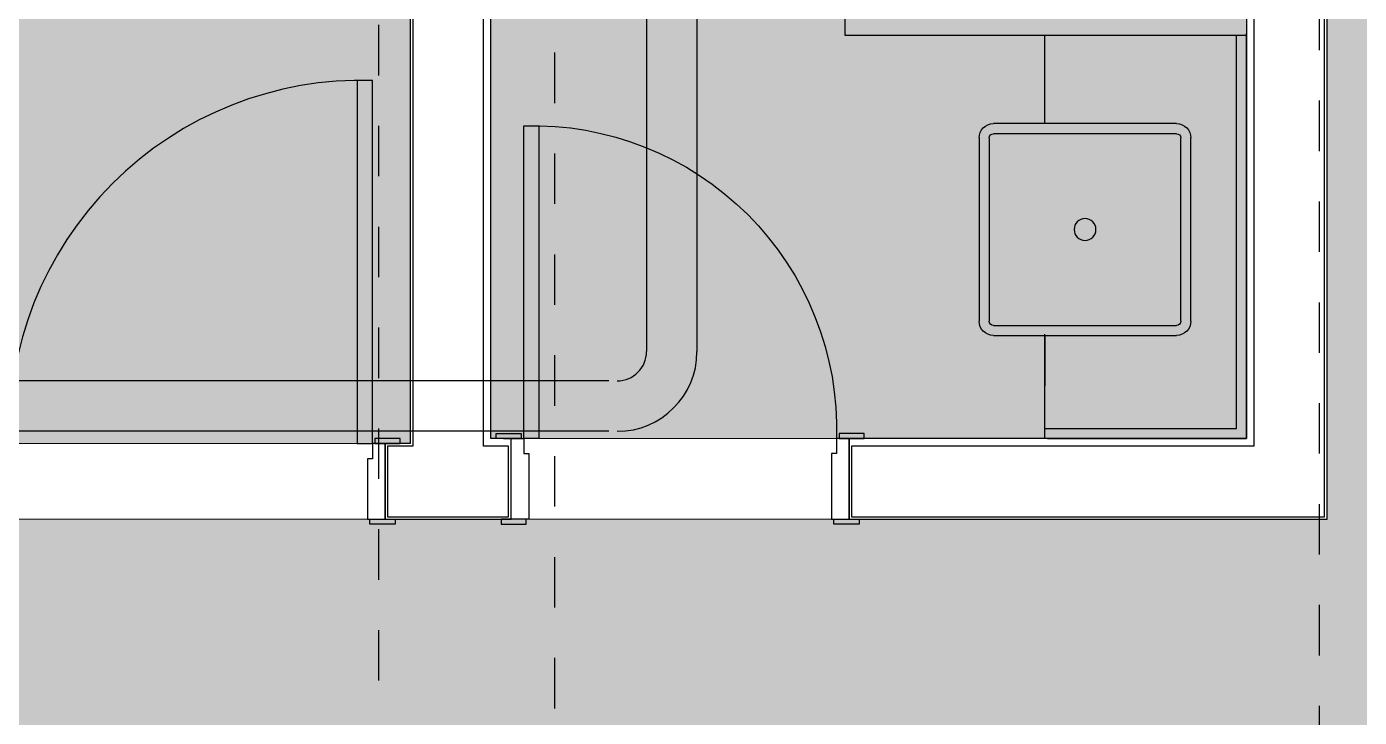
# Model space of a CAD drawing. Header units: metres. Extents: x -154 to 570, y -18 to 184.
# Drawn here: x -18.107 to -15.465, y 0.482 to 1.852 of the extents above; entities that cross this region are included whole.
import ezdxf
from ezdxf.xclip import XClip

# ---------------------------------------------------------------- set-up
doc = ezdxf.new("R2010")
doc.units = ezdxf.units.M
doc.header["$XCLIPFRAME"] = 0
doc.linetypes.add('PUC TORRE B$0$DASHEDX2', pattern=[1.5, 1, -0.5])
doc.linetypes.add('PUC$0$DASHEDX2', pattern=[1.5, 1, -0.5])
for name, color, linetype in [('ARQ-AUX', 7, 'Continuous'), ('PUC TORRE B$0$1', 232, 'PUC TORRE B$0$DASHEDX2'), ('PUC$0$ARQ-ALV ACAB', 4, 'Continuous'), ('PUC$0$ARQ-ALV OSSO', 5, 'Continuous'), ('PUC$0$ARQ-AUX', 7, 'Continuous'), ('PUC$0$ARQ-AUX1', 1, 'Continuous'), ('PUC$0$ARQ-CAX @ 1', 1, 'Continuous'), ('PUC$0$ARQ-ENCH', 1, 'Continuous'), ('PUC$0$ARQ-HID', 7, 'Continuous'), ('PUC$0$ARQ-MOB', 7, 'Continuous'), ('PUC$0$ARQ-PRJ', 7, 'PUC$0$DASHEDX2')]:
    doc.layers.add(name, color=color, linetype=linetype)
doc.layers.add('PUC$0$ARQ-FORRO', color=9, linetype='Continuous', lineweight=5)

# ---------------------------------------------------------------- blocks, each defined once
blk = doc.blocks.new('PUC$0$ARQ-HID-CUBA Q')
for points in [[(-0.1816, 0), (0.1816, 0)], [(-0.1816, -0.11), (0.1816, -0.11)], [(-0.1816, -0.13), (0.1816, -0.13)], [(-0.21, -0.5016), (-0.21, -0.1384)], [(-0.19, -0.5016), (-0.19, -0.1384)], [(0.19, -0.1384), (0.19, -0.5016)], [(0.21, -0.1384), (0.21, -0.5016)], [(-0.21, -0.4), (-0.31, -0.4)], [(0.21, -0.4), (0.31, -0.4)], [(0.1816, -0.51), (-0.1816, -0.51)], [(0.1816, -0.53), (-0.1816, -0.53)], [(0.1816, -0.53), (-0.1816, -0.53)]]:
    blk.add_lwpolyline(points)
blk.add_circle((0, -0.32), 0.0216)
for centre, radius, start, end in [((-0.1816, -0.1384), 0.0284, 90, 180), ((-0.1816, -0.1384), 0.0084, 90, 180), ((0.1816, -0.1384), 0.0284, 0, 90), ((0.1816, -0.1384), 0.0084, 0, 90), ((-0.1816, -0.5016), 0.0284, 180, 270), ((-0.1816, -0.5016), 0.0084, 180, 270), ((0.1816, -0.5016), 0.0284, 270, 0), ((0.1816, -0.5016), 0.0084, 270, 0)]:
    blk.add_arc(centre, radius, start, end)
blk = doc.blocks.new('*U1683')
for points in [[(0, 0), (0, 0.72), (-0.03, 0.72), (-0.03, 0)], [(-0.775, 0.01), (-0.725, 0.01), (-0.725, 0), (-0.775, 0)], [(0.055, 0.01), (0.005, 0.01), (0.005, 0), (0.055, 0)], [(-0.765, -0.16), (-0.715, -0.16), (-0.715, -0.15), (-0.765, -0.15)], [(0.045, -0.16), (-0.005, -0.16), (-0.005, -0.15), (0.045, -0.15)]]:
    blk.add_lwpolyline(points, close=True)
for points in [[(-0.76, 0), (-0.72, 0), (-0.72, -0.03), (-0.71, -0.03), (-0.71, -0.15), (-0.745, -0.15), (-0.745, 0)], [(0.04, 0), (0, 0), (0, -0.03), (-0.01, -0.03), (-0.01, -0.15), (0.025, -0.15), (0.025, 0)]]:
    blk.add_lwpolyline(points)
at = {"layer": 'PUC$0$ARQ-PRJ'}
blk.add_arc((-0.0208, 0.0208), 0.6995, 88.2986, 181.7014, dxfattribs=at)
blk = doc.blocks.new('*U1649')
for points in [[(0, 0), (0, 0.62), (-0.03, 0.62), (-0.03, 0)], [(-0.675, 0.01), (-0.625, 0.01), (-0.625, 0), (-0.675, 0)], [(0.055, 0.01), (0.005, 0.01), (0.005, 0), (0.055, 0)], [(-0.665, -0.17), (-0.615, -0.17), (-0.615, -0.16), (-0.665, -0.16)], [(0.045, -0.17), (-0.005, -0.17), (-0.005, -0.16), (0.045, -0.16)]]:
    blk.add_lwpolyline(points, close=True)
for points in [[(-0.66, 0), (-0.62, 0), (-0.62, -0.03), (-0.61, -0.03), (-0.61, -0.16), (-0.645, -0.16), (-0.645, 0)], [(0.04, 0), (0, 0), (0, -0.03), (-0.01, -0.03), (-0.01, -0.16), (0.025, -0.16), (0.025, 0)]]:
    blk.add_lwpolyline(points)
at = {"layer": 'PUC$0$ARQ-PRJ'}
blk.add_arc((-0.0179, 0.0179), 0.6024, 88.2986, 181.7014, dxfattribs=at)
blk = doc.blocks.new('PUC$0$pl apto tipo 1 puc')
at = {"layer": 'PUC$0$ARQ-FORRO'}
h = blk.add_hatch(color=256, dxfattribs=at)
h.dxf.hatch_style = 1
h.paths.add_polyline_path([(-32.5299, -1.035), (-31.0321, -1.035), (-31.0321, -2.69), (-31.8283, -2.69), (-31.8283, -3.115), (-32.5298, -3.115)])
at = {"layer": 'PUC$0$ARQ-ALV ACAB'}
for points in [[(-32.6898, -3.125), (-32.6898, -1.025), (-32.7399, -1.025), (-32.7399, -0.875), (-32.5399, -0.875)], [(-32.5299, -1.035), (-32.5298, -3.115)]]:
    blk.add_lwpolyline(points, dxfattribs=at)
at = {"layer": 'PUC$0$ARQ-ALV ACAB', "elevation": 0}
for points in [[(-32.5399, -0.875), (-32.4898, -0.875), (-32.4898, -1.035), (-32.5299, -1.035)], [(-31.0321, -2.69), (-31.0321, -1.035), (-31.8198, -1.035), (-31.8198, -0.875), (-30.872, -0.875), (-30.8721, -2.7)]]:
    blk.add_lwpolyline(points, dxfattribs=at)
at = {"layer": 'PUC$0$ARQ-ALV OSSO'}
for points in [[(-32.6848, -3.13), (-32.6848, -1.02), (-32.7349, -1.02), (-32.7349, -0.88), (-32.5449, -0.88)], [(-32.5449, -1.02), (-32.5448, -3.13)]]:
    blk.add_lwpolyline(points, dxfattribs=at)
at = {"layer": 'PUC$0$ARQ-ALV OSSO', "elevation": 0}
for points in [[(-32.5449, -0.88), (-32.4948, -0.88), (-32.4948, -1.02), (-32.5449, -1.02)], [(-31.0171, -2.705), (-31.0171, -1.02), (-31.8148, -1.02), (-31.8148, -0.88), (-30.877, -0.88), (-30.8771, -2.705)]]:
    blk.add_lwpolyline(points, dxfattribs=at)
at = {"layer": 'PUC$0$ARQ-AUX', "elevation": 0}
for points in [[(-31.4321, -1.055), (-31.0521, -1.055), (-31.0521, -1.835)], [(-31.4266, -1.035), (-31.0321, -1.035), (-31.0321, -1.8381)]]:
    blk.add_lwpolyline(points, dxfattribs=at)
at = {"layer": 'PUC$0$ARQ-AUX1'}
blk.add_lwpolyline([(-31.8283, -2.69), (-31.8283, -1.835), (-31.0321, -1.835)], dxfattribs=at)
at = {"layer": 'PUC$0$ARQ-FORRO'}
blk.add_lwpolyline([(-32.5299, -1.035), (-31.0321, -1.035), (-31.0321, -2.69), (-31.8283, -2.69), (-31.8283, -3.115), (-32.5298, -3.115)], close=True, dxfattribs=at)
at = {"layer": 'PUC$0$ARQ-HID', "elevation": 0}
for points in [[(-31.4321, -1.035), (-31.4321, -1.2394)], [(-31.4321, -1.6594), (-31.4321, -1.835), (-31.0321, -1.835), (-31.0321, -1.035), (-31.4321, -1.035), (-31.4321, -1.2419)]]:
    blk.add_lwpolyline(points, dxfattribs=at)
at = {"layer": 'PUC$0$ARQ-CAX @ 1', "xscale": -1, "rotation": 180}
blk.add_blockref('*U1683', (-32.7649, -1.025, 0), dxfattribs=at)
at = {"layer": 'PUC$0$ARQ-CAX @ 1', "rotation": 180}
blk.add_blockref('*U1649', (-32.4648, -1.035, 0), dxfattribs=at)
at = {"layer": 'PUC$0$ARQ-HID', "rotation": 270}
blk.add_blockref('PUC$0$ARQ-HID-CUBA Q', (-31.0321, -1.4494, 0), dxfattribs=at)
blk = doc.blocks.new('PUC$0$ARQ_LAY_CAD_RED')
at = {"layer": 'PUC$0$ARQ-MOB'}
for p, q in [((-0.0123, 0.3527), (-0.0104, 0.2975)), ((0, -0.353), (0.0019, -0.2977))]:
    blk.add_line(p, q, dxfattribs=at)
blk.add_circle((0, 0), 0.2977, dxfattribs=at)
blk.add_arc((0, 0), 0.353, 91.9974, 270.5825, dxfattribs=at)
blk = doc.blocks.new('PUC$0$layout puc 1')
at = {"layer": 'PUC$0$ARQ-MOB', "color": 7, "xscale": -0.9999999999999998, "rotation": 146.3099324740217}
blk.add_blockref('PUC$0$ARQ_LAY_CAD_RED', (5.9192, -2.7675), dxfattribs=at)
blk = doc.blocks.new('PUC$0$pl forro 1')
at = {"layer": 'PUC$0$ARQ-FORRO'}
h = blk.add_hatch(color=256, dxfattribs=at)
h.dxf.hatch_style = 1
h.paths.add_polyline_path([(5.5499, 2.6849), (5.5499, 1.8249), (5.4961, 1.8249), (5.4961, 0), (2.7283, -0.0001), (2.7283, -0.9006), (5.4961, -0.9007), (5.4961, -2.1008), (8.6061, -2.1008), (8.6061, -0.1978), (8.7561, -0.1978), (8.7561, -1.1651), (10.5799, -1.1651), (10.5799, 1.4299), (9.6886, 1.4299), (9.6886, 2.6849)])
h = blk.add_hatch(color=256, dxfattribs=at)
h.dxf.hatch_style = 1
h.paths.add_polyline_path([(-0.1602, 0.15), (-0.1601, 1.6503), (0, 1.6495), (0, 2.25), (3.6783, 2.25), (3.6784, 0.15)])
blk.add_lwpolyline([(5.5499, 2.6849), (5.5499, 1.8249), (5.4961, 1.8249), (5.4961, 0), (2.7283, -0.0001), (2.7283, -0.9006), (5.4961, -0.9007), (5.4961, -2.1008), (8.6061, -2.1008), (8.6061, -0.1978), (8.7561, -0.1978), (8.7561, -1.1651), (10.5799, -1.1651), (10.5799, 1.4299), (9.6886, 1.4299), (9.6886, 2.6849)], close=True, dxfattribs=at)
at = {"layer": 'PUC$0$ARQ-FORRO', "elevation": 0}
blk.add_lwpolyline([(-0.1602, 0.15), (-0.1601, 1.6503), (0, 1.6495), (0, 2.25), (3.6783, 2.25), (3.6784, 0.15)], close=True, dxfattribs=at)
blk = doc.blocks.new('PUC$0$A$Cf3fdf5a0')
at = {"layer": 'PUC$0$ARQ-PRJ', "ltscale": 50}
for p, q in [((4.3069, 1.8799, 0), (4.3069, 0.1823, 0)), ((4.4069, 1.8804, 0), (4.4069, 0.1823, 0)), ((4.2322, 0.1243, 0), (-0.1852, 0.1243, 0)), ((4.2322, 0.0243, 0), (-0.1852, 0.0243, 0))]:
    blk.add_line(p, q, dxfattribs=at)
for radius in [0.058, 0.158]:
    blk.add_arc((4.2489, 0.1823, 0), radius, 270, 360, dxfattribs=at)
blk = doc.blocks.new('PUC')
at = {"layer": 'PUC$0$ARQ-ALV OSSO', "xscale": -1, "rotation": 180}
blk.add_blockref('PUC$0$pl apto tipo 1 puc', (15.3432, 0), dxfattribs=at)
at = {"layer": 'PUC$0$ARQ-ENCH'}
blk.add_blockref('PUC$0$A$Cf3fdf5a0', (-21.1851, 1.025), dxfattribs=at)
at = {"layer": 'PUC$0$ARQ-FORRO'}
blk.add_blockref('PUC$0$pl forro 1', (-21.0249, 0.8751, 0), dxfattribs=at)
at = {"layer": 'PUC$0$ARQ-MOB', "color": 6}
blk.add_blockref('PUC$0$layout puc 1', (-21.025, 3.125, 0), dxfattribs=at)
blk = doc.blocks.new('PUC TORRE B$0$est-lo-07-6sb-r00')
at = {"layer": 'PUC TORRE B$0$1'}
for points in [[(-1740.97815, 285.500177), (-1740.97815, -229.999844)], [(-1705.97815, -229.999844), (-1705.97815, 285.500177)], [(-1554.496581, 270.500177), (-1554.496581, -115.575305)]]:
    blk.add_lwpolyline(points, dxfattribs=at)
blk = doc.blocks.new('PUC TORRE B')
at = {"linetype": 'Continuous', "xscale": 0.01, "yscale": 0.01, "zscale": 0.01}
blk.add_blockref('PUC TORRE B$0$est-lo-07-6sb-r00', (0, 0), dxfattribs=at)
blk.add_blockref('PUC', (0, 0))

msp = doc.modelspace()

# ---------------------------------------------------------------- block references
at = {"layer": 'ARQ-AUX'}
ref = msp.add_blockref('PUC TORRE B', (0, 0), dxfattribs=at)
XClip(ref).set_block_clipping_path([(-22.1257387469, -3.8879528525), (38.8233554118, 13.297728756)])

doc.saveas('drawing.dxf')
